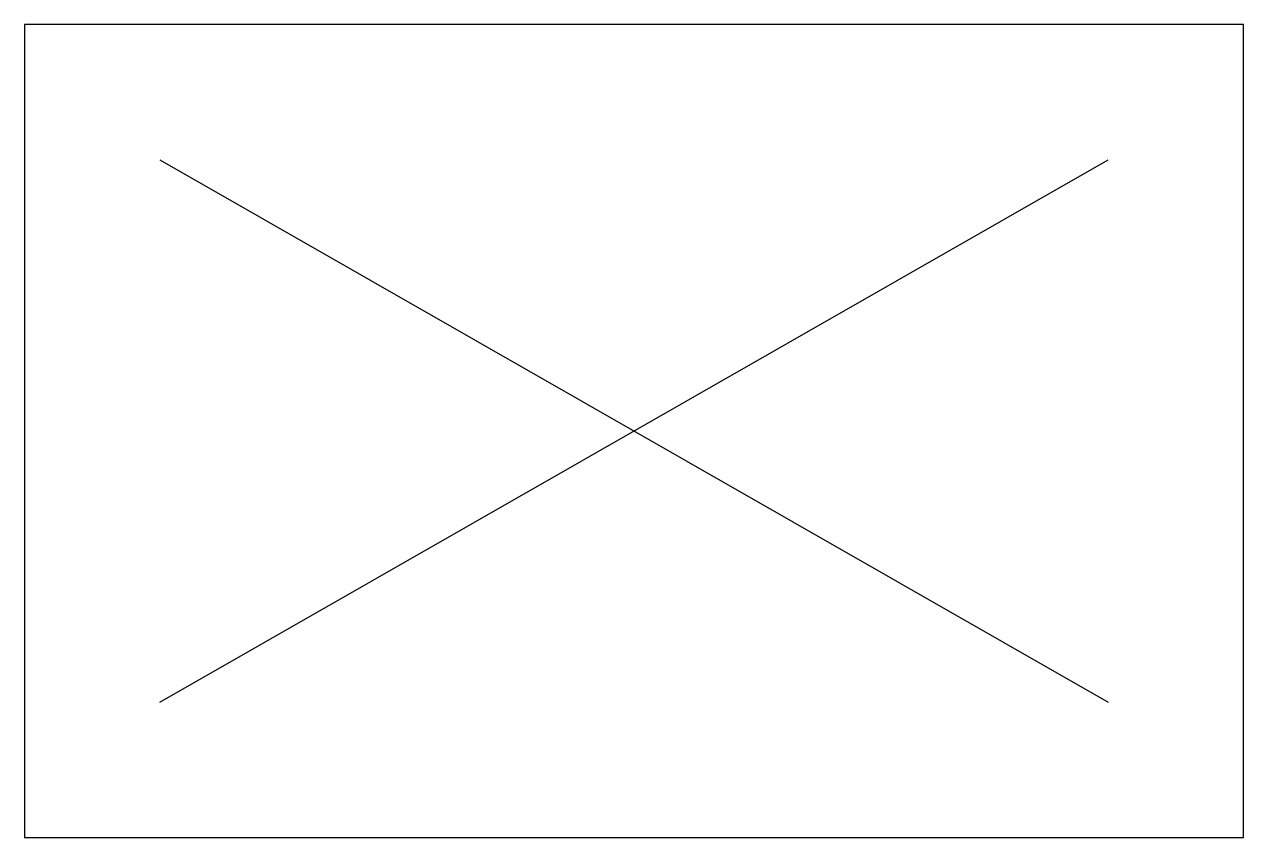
# Model space of a CAD drawing. Header units: metres. Extents: x 0 to 0.9, y 0 to 0.6.
import ezdxf

# ---------------------------------------------------------------- set-up
doc = ezdxf.new("R2010")
doc.units = ezdxf.units.M

msp = doc.modelspace()

# ---------------------------------------------------------------- linework, layer by layer
for p, q in [((0.1, 0.1), (0.8, 0.5)), ((0.1, 0.5), (0.8, 0.1))]:
    msp.add_line(p, q)
msp.add_lwpolyline([(0, 0), (0.9, 0), (0.9, 0.6), (0, 0.6)], close=True)

doc.saveas('drawing.dxf')
